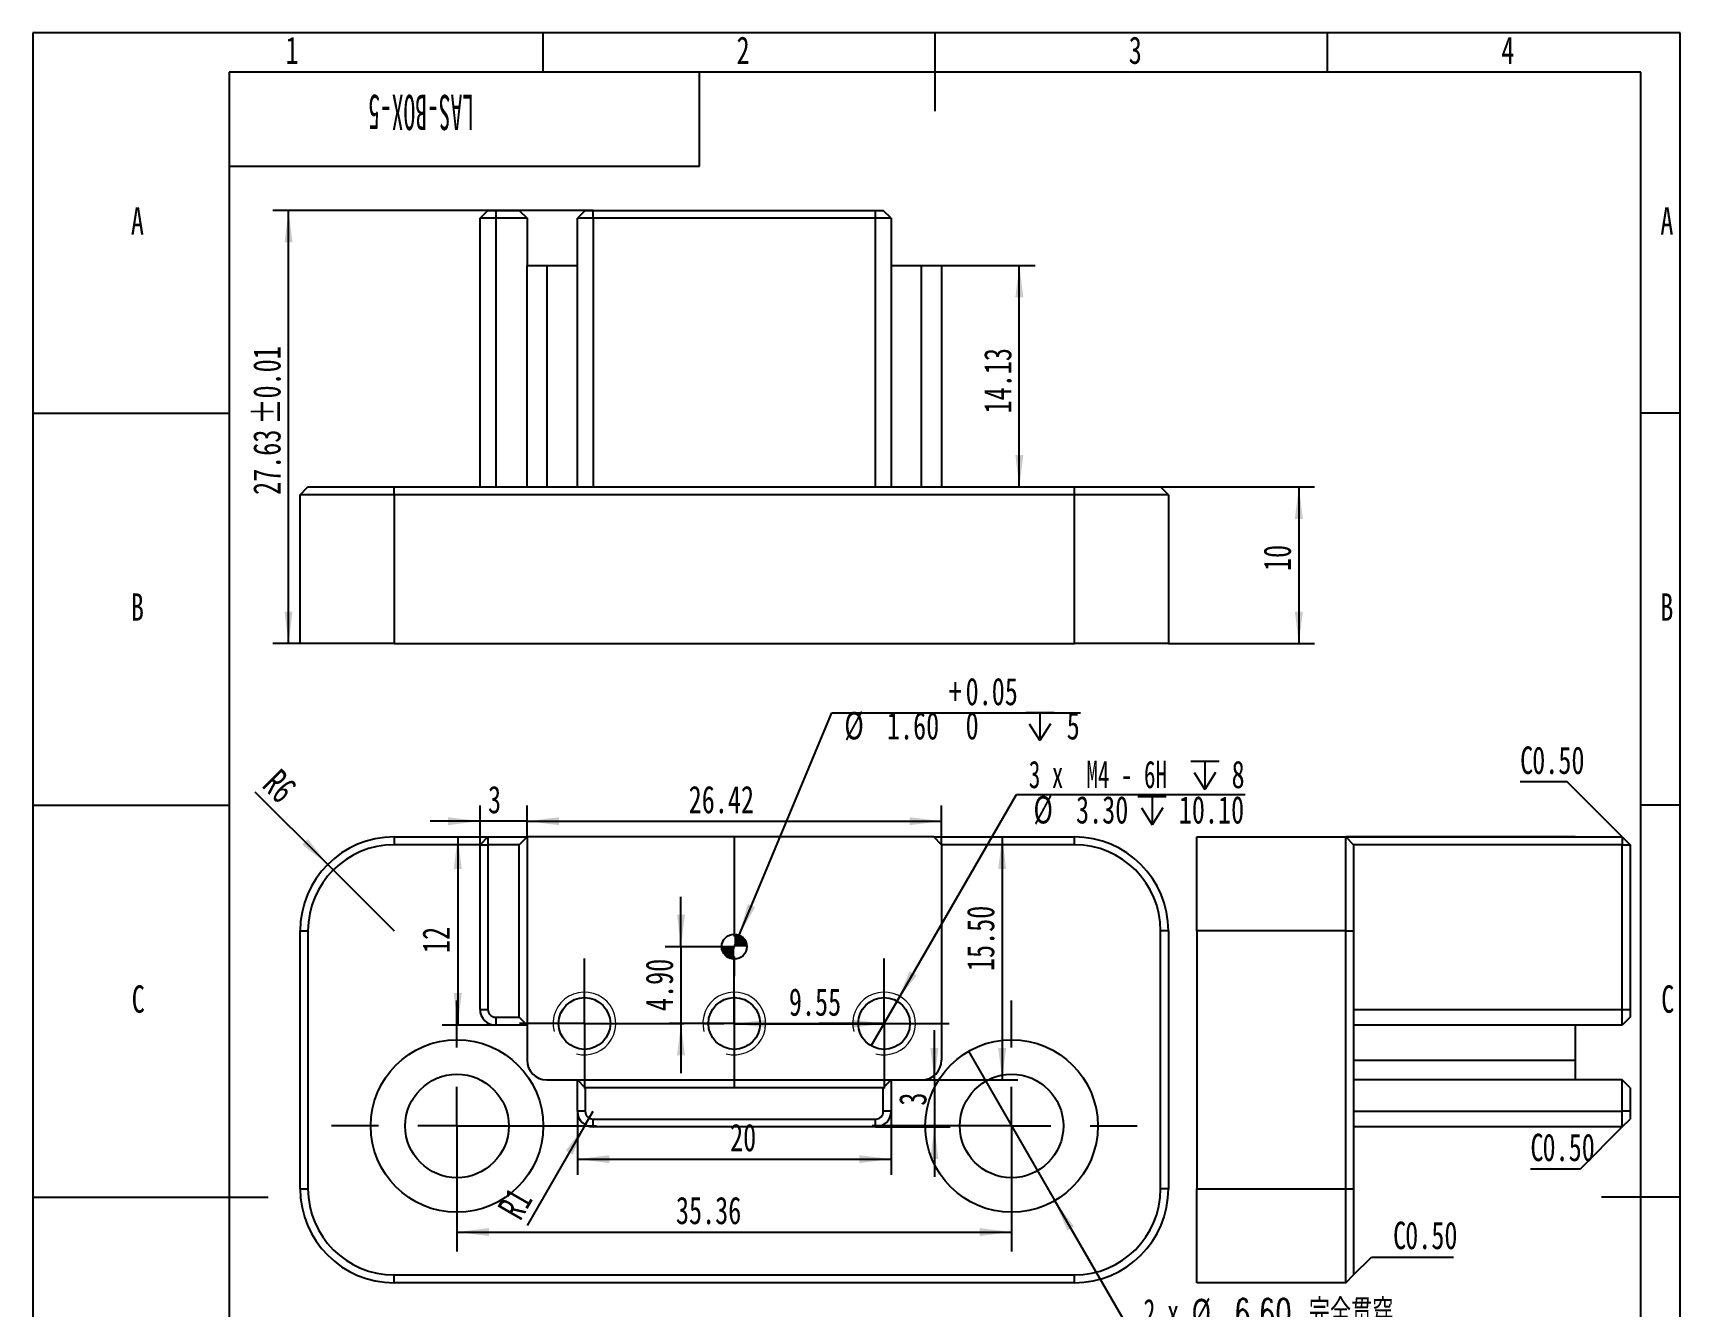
# Model space of a CAD drawing. Header units: millimetres. Extents: x 0 to 210, y 0 to 297.
# Drawn here: x 0 to 210, y 134.6 to 297 of the extents above; entities that cross this region are included whole.
import ezdxf

# ---------------------------------------------------------------- set-up
doc = ezdxf.new("R2010")
doc.units = ezdxf.units.MM
doc.linetypes.add('CENTERX2', pattern=[20.32, 12.7, -2.54, 2.54, -2.54])
doc.layers.add('图框', color=7, linetype='Continuous')
doc.layers.add('图纸格式', color=7, linetype='Continuous')
doc.styles.add('SLDTEXTSTYLE0', font='TXT', dxfattribs={"width": 0.7, "bigfont": 'bigfont'})
doc.styles.add('SLDTEXTSTYLE5', font='TXT', dxfattribs={"width": 0.7})
doc.styles.add('SLDTEXTSTYLE6', font='TXT', dxfattribs={"width": 0.49})
doc.styles.add('SLDTEXTSTYLE7', font='TXT', dxfattribs={"width": 0.616667})
doc.styles.add('SLDTEXTSTYLE8', font='TXT', dxfattribs={"width": 0.633333})
doc.dimstyles.new('SLDDIMSTYLE0', dxfattribs={"dimtxt": 3.5, "dimasz": 4.08, "dimexe": 0, "dimexo": 0.0625, "dimgap": 0.875, "dimtad": 2, "dimlfac": 0.5, "dimrnd": 1e-09, "dimzin": 12, "dimdsep": 46, "dimtxsty": 'SLDTEXTSTYLE5', "dimsah": 1, "dimcen": 0.09, "dimadec": 0, "dimazin": 3, "dimtfac": 1, "dimtofl": 0, "dimtmove": 0, "dimatfit": 3, "dimfxl": 0, "dimfrac": 2, "dimtolj": 1, "dimtzin": 12, "dimarcsym": 0})
doc.dimstyles.new('SLDDIMSTYLE1', dxfattribs={"dimtxt": 3.5, "dimasz": 4.08, "dimexe": 0, "dimexo": 0.0625, "dimgap": 0.875, "dimtad": 2, "dimlfac": 0.5, "dimrnd": 1e-09, "dimzin": 4, "dimdsep": 46, "dimtxsty": 'SLDTEXTSTYLE5', "dimsah": 1, "dimcen": 0.09, "dimadec": 0, "dimazin": 1, "dimtfac": 1, "dimtmove": 0, "dimatfit": 0, "dimfxl": 0, "dimfrac": 2, "dimtolj": 1, "dimtzin": 12, "dimarcsym": 0})
doc.dimstyles.new('SLDDIMSTYLE2', dxfattribs={"dimtxt": 3.5, "dimasz": 4.08, "dimexe": 0, "dimexo": 0.0625, "dimgap": 0.875, "dimtad": 2, "dimlfac": 0.5, "dimrnd": 1e-09, "dimzin": 12, "dimdsep": 46, "dimtxsty": 'SLDTEXTSTYLE5', "dimsah": 1, "dimcen": 0.09, "dimadec": 0, "dimazin": 3, "dimtfac": 1, "dimtmove": 0, "dimatfit": 0, "dimfxl": 0, "dimfrac": 2, "dimtolj": 1, "dimtzin": 12, "dimarcsym": 0})
doc.dimstyles.new('SLDDIMSTYLE3', dxfattribs={"dimtxt": 3.5, "dimasz": 4.08, "dimexe": 0, "dimexo": 0.0625, "dimgap": 0.875, "dimtad": 2, "dimlfac": 0.5, "dimrnd": 1e-09, "dimzin": 4, "dimdsep": 46, "dimtxsty": 'SLDTEXTSTYLE5', "dimsah": 1, "dimcen": 0.09, "dimadec": 0, "dimazin": 1, "dimtfac": 1, "dimtofl": 0, "dimtmove": 0, "dimatfit": 3, "dimfxl": 0, "dimfrac": 2, "dimtolj": 1, "dimtzin": 12, "dimarcsym": 0})
doc.dimstyles.new('SLDDIMSTYLE4', dxfattribs={"dimtxt": 3.5, "dimasz": 4.08, "dimexe": 0, "dimexo": 0.0625, "dimgap": 0.875, "dimtad": 0, "dimtih": 1, "dimtoh": 1, "dimdec": 6, "dimlfac": 0.5, "dimrnd": 1e-09, "dimzin": 12, "dimdsep": 46, "dimtxsty": 'SLDTEXTSTYLE5', "dimblk1": 'NONE', "dimsah": 1, "dimcen": 0, "dimadec": 0, "dimazin": 3, "dimtfac": 1, "dimtmove": 0, "dimatfit": 3, "dimldrblk": 'NONE', "dimfxl": 0, "dimfrac": 2, "dimtolj": 1, "dimtzin": 12, "dimarcsym": 0})
doc.dimstyles.new('SLDDIMSTYLE5', dxfattribs={"dimtxt": 3.5, "dimasz": 4.08, "dimexe": 0, "dimexo": 0.0625, "dimgap": 0.875, "dimtad": 0, "dimtih": 1, "dimtoh": 1, "dimlfac": 0.5, "dimrnd": 1e-09, "dimzin": 4, "dimdsep": 46, "dimtxsty": 'SLDTEXTSTYLE5', "dimblk1": 'NONE', "dimsah": 1, "dimcen": 0, "dimadec": 0, "dimazin": 1, "dimtol": 1, "dimtp": 0.05, "dimtfac": 1, "dimtmove": 0, "dimatfit": 3, "dimldrblk": 'NONE', "dimfxl": 0, "dimfrac": 2, "dimtolj": 1, "dimtzin": 0, "dimarcsym": 0})
doc.dimstyles.new('SLDDIMSTYLE6', dxfattribs={"dimtxt": 3.5, "dimasz": 4.08, "dimexe": 0, "dimexo": 0.0625, "dimgap": 0.875, "dimtad": 2, "dimlfac": 0.5, "dimrnd": 1e-09, "dimzin": 12, "dimdsep": 46, "dimtxsty": 'SLDTEXTSTYLE5', "dimsah": 1, "dimcen": 0, "dimadec": 0, "dimazin": 3, "dimtfac": 1, "dimtofl": 0, "dimtmove": 0, "dimatfit": 3, "dimfxl": 0, "dimfrac": 2, "dimtolj": 1, "dimtzin": 12, "dimarcsym": 0})
doc.dimstyles.new('SLDDIMSTYLE7', dxfattribs={"dimtxt": 3.5, "dimasz": 4.08, "dimexe": 0, "dimexo": 0.0625, "dimgap": 0.875, "dimtad": 0, "dimtih": 1, "dimtoh": 1, "dimlfac": 0.5, "dimrnd": 1e-09, "dimzin": 4, "dimdsep": 46, "dimtxsty": 'SLDTEXTSTYLE5', "dimblk1": 'NONE', "dimsah": 1, "dimcen": 0, "dimadec": 0, "dimazin": 1, "dimtfac": 1, "dimtmove": 0, "dimatfit": 3, "dimldrblk": 'NONE', "dimfxl": 0, "dimfrac": 2, "dimtolj": 1, "dimtzin": 12, "dimarcsym": 0})
doc.dimstyles.new('SLDDIMSTYLE8', dxfattribs={"dimtxt": 3.5, "dimasz": 4.08, "dimexe": 0, "dimexo": 0.0625, "dimgap": 0.875, "dimtad": 2, "dimlfac": 0.5, "dimrnd": 1e-09, "dimzin": 12, "dimdsep": 46, "dimtxsty": 'SLDTEXTSTYLE5', "dimsah": 1, "dimcen": 0.09, "dimadec": 0, "dimazin": 3, "dimtol": 1, "dimtp": 0.01, "dimtm": 0.01, "dimtfac": 1, "dimtofl": 0, "dimtmove": 0, "dimatfit": 3, "dimfxl": 0, "dimfrac": 2, "dimtolj": 1, "dimarcsym": 0})

# ---------------------------------------------------------------- blocks, each defined once
blk = doc.blocks.new('_D')
at = {"layer": '图纸格式'}
for p, q in [((54.06, 157.58), (54.06, 142.05)), ((124.77, 157.58), (124.77, 142.05)), ((54.06, 144.05), (124.77, 144.05))]:
    blk.add_line(p, q, dxfattribs=at)
for points in [[(54.06, 144.05), (58.14, 143.54), (58.14, 144.56)], [(124.77, 144.05), (120.69, 144.56), (120.69, 143.54)]]:
    blk.add_solid(points, dxfattribs=at)
at = {"layer": '图纸格式', "insert": (81.98, 148.56), "char_height": 3.5, "attachment_point": 1, "style": 'SLDTEXTSTYLE5'}
blk.add_mtext('35.36', dxfattribs=at)
blk = doc.blocks.new('_D_1')
at = {"layer": '图纸格式'}
for p, q in [((82.62, 180.45), (82.62, 186.8)), ((89.42, 180.45), (80.62, 180.45)), ((82.62, 180.45), (82.62, 170.65)), ((82.62, 170.65), (82.62, 164.3))]:
    blk.add_line(p, q, dxfattribs=at)
for points in [[(82.62, 180.45), (83.13, 184.53), (82.12, 184.53)], [(82.62, 170.65), (82.12, 166.57), (83.13, 166.57)]]:
    blk.add_solid(points, dxfattribs=at)
at = {"layer": '图纸格式', "insert": (78.11, 172.24), "char_height": 3.5, "attachment_point": 1, "rotation": 90, "style": 'SLDTEXTSTYLE5'}
blk.add_mtext('4.90', dxfattribs=at)
blk = doc.blocks.new('_D_2')
at = {"layer": '图纸格式'}
blk.add_line((89.42, 170.62), (108.52, 170.62), dxfattribs=at)
for points in [[(89.42, 170.62), (93.5, 170.12), (93.5, 171.13)], [(108.52, 170.62), (104.44, 171.13), (104.44, 170.12)]]:
    blk.add_solid(points, dxfattribs=at)
at = {"layer": '图纸格式', "insert": (96.38, 175.14), "char_height": 3.5, "attachment_point": 1, "style": 'SLDTEXTSTYLE5'}
blk.add_mtext('9.55', dxfattribs=at)
blk = doc.blocks.new('_D_3')
at = {"layer": '图纸格式'}
for p, q in [((63, 194.45), (63, 198.46)), ((115.84, 193.45), (115.84, 198.46)), ((63, 196.46), (115.84, 196.46))]:
    blk.add_line(p, q, dxfattribs=at)
for points in [[(63, 196.46), (67.08, 195.95), (67.08, 196.96)], [(115.84, 196.46), (111.76, 196.96), (111.76, 195.95)]]:
    blk.add_solid(points, dxfattribs=at)
at = {"layer": '图纸格式', "insert": (83.6, 200.97), "char_height": 3.5, "attachment_point": 1, "style": 'SLDTEXTSTYLE5'}
blk.add_mtext('26.42', dxfattribs=at)
blk = doc.blocks.new('_D_4')
at = {"layer": '图纸格式'}
for p, q in [((123.58, 194.45), (123.58, 163.45)), ((113.3, 163.45), (125.58, 163.45))]:
    blk.add_line(p, q, dxfattribs=at)
for points in [[(123.58, 194.45), (123.07, 190.37), (124.08, 190.37)], [(123.58, 163.45), (124.08, 167.53), (123.07, 167.53)]]:
    blk.add_solid(points, dxfattribs=at)
at = {"layer": '图纸格式', "insert": (119.07, 177.34), "char_height": 3.5, "attachment_point": 1, "rotation": 90, "style": 'SLDTEXTSTYLE5'}
blk.add_mtext('15.50', dxfattribs=at)
blk = doc.blocks.new('_D_5')
at = {"layer": '图纸格式'}
for p, q in [((54.16, 194.45), (54.16, 170.45)), ((59, 170.45), (52.16, 170.45))]:
    blk.add_line(p, q, dxfattribs=at)
for points in [[(54.16, 194.45), (53.65, 190.37), (54.67, 190.37)], [(54.16, 170.45), (54.67, 174.53), (53.65, 174.53)]]:
    blk.add_solid(points, dxfattribs=at)
at = {"layer": '图纸格式', "insert": (49.65, 179.64), "char_height": 3.5, "attachment_point": 1, "rotation": 90, "style": 'SLDTEXTSTYLE5'}
blk.add_mtext('12', dxfattribs=at)
blk = doc.blocks.new('_D_6')
at = {"layer": '图纸格式'}
for p, q in [((57, 193.45), (57, 198.46)), ((63, 194.45), (63, 198.46)), ((57, 196.46), (50.65, 196.46)), ((63, 196.46), (57, 196.46)), ((63, 196.46), (69.35, 196.46))]:
    blk.add_line(p, q, dxfattribs=at)
for points in [[(57, 196.46), (52.92, 196.96), (52.92, 195.95)], [(63, 196.46), (67.08, 195.95), (67.08, 196.96)]]:
    blk.add_solid(points, dxfattribs=at)
at = {"layer": '图纸格式', "insert": (58.02, 200.97), "char_height": 3.5, "attachment_point": 1, "style": 'SLDTEXTSTYLE5'}
blk.add_mtext('3', dxfattribs=at)
blk = doc.blocks.new('_D_7')
at = {"layer": '图纸格式'}
for p, q in [((114.93, 163.45), (114.93, 169.8)), ((113.3, 163.45), (116.93, 163.45)), ((114.93, 163.45), (114.93, 157.45)), ((107.42, 157.45), (116.93, 157.45)), ((114.93, 157.45), (114.93, 151.1))]:
    blk.add_line(p, q, dxfattribs=at)
for points in [[(114.93, 163.45), (115.44, 167.53), (114.42, 167.53)], [(114.93, 157.45), (114.42, 153.37), (115.44, 153.37)]]:
    blk.add_solid(points, dxfattribs=at)
at = {"layer": '图纸格式', "insert": (110.42, 160.17), "char_height": 3.5, "attachment_point": 1, "rotation": 90, "style": 'SLDTEXTSTYLE5'}
blk.add_mtext('3', dxfattribs=at)
blk = doc.blocks.new('_D_8')
at = {"layer": '图纸格式'}
for p, q in [((69.42, 159.45), (69.42, 151.35)), ((109.42, 159.45), (109.42, 151.35)), ((69.42, 153.35), (109.42, 153.35))]:
    blk.add_line(p, q, dxfattribs=at)
for points in [[(69.42, 153.35), (73.5, 152.84), (73.5, 153.86)], [(109.42, 153.35), (105.34, 153.86), (105.34, 152.84)]]:
    blk.add_solid(points, dxfattribs=at)
at = {"layer": '图纸格式', "insert": (88.88, 157.86), "char_height": 3.5, "attachment_point": 1, "style": 'SLDTEXTSTYLE5'}
blk.add_mtext('20', dxfattribs=at)
blk = doc.blocks.new('SW_SYMBOL_HOLE_DEPTH')
at = {"layer": '图纸格式', "color": 0}
for p, q in [((0, 875), (800, 875)), ((100, 555), (400, 75)), ((400, 875), (400, 75)), ((700, 555), (400, 75))]:
    blk.add_line(p, q, dxfattribs=at)
blk = doc.blocks.new('_D_9')
at = {"layer": '图纸格式'}
for p, q in [((110.17, 173.51), (125.38, 199.84)), ((125.38, 199.84), (154.57, 199.84)), ((106.87, 167.8), (110.17, 173.51))]:
    blk.add_line(p, q, dxfattribs=at)
blk.add_solid([(110.17, 173.51), (112.65, 176.79), (111.77, 177.3)], dxfattribs=at)
at = {"layer": '图纸格式', "xscale": 0.004511737089201878, "yscale": 0.004511737089201878, "zscale": 0.004511737089201878}
for p in [(147.61, 200.18), (140.88, 195.66)]:
    blk.add_blockref('SW_SYMBOL_HOLE_DEPTH', p, dxfattribs=at)
at = {"layer": '图纸格式', "char_height": 3.5, "attachment_point": 1}
for s, insert, style in [('3 x  M4 - 6H', (126.97, 204.17), 'SLDTEXTSTYLE7'), ('8', (152.82, 204.17), 'SLDTEXTSTYLE5'), ('%%c', (127.56, 199.67), 'SLDTEXTSTYLE5'), ('3.30', (132.99, 199.66), 'SLDTEXTSTYLE5'), ('10.10', (146.09, 199.66), 'SLDTEXTSTYLE5')]:
    blk.add_mtext(s, dxfattribs=dict(at, insert=insert, style=style))
blk = doc.blocks.new('_None')
blk = doc.blocks.new('_D_10')
at = {"layer": '图纸格式'}
for p, q in [((90.04, 181.93), (101.86, 210.26)), ((101.86, 210.26), (133.55, 210.26)), ((88.8, 178.98), (90.04, 181.93))]:
    blk.add_line(p, q, dxfattribs=at)
blk.add_solid([(90.04, 181.93), (92.08, 185.5), (91.14, 185.89)], dxfattribs=at)
at = {"layer": '图纸格式', "xscale": 0.004511737089201878, "yscale": 0.004511737089201878, "zscale": 0.004511737089201878}
blk.add_blockref('SW_SYMBOL_HOLE_DEPTH', (126.58, 206.39), dxfattribs=at)
at = {"layer": '图纸格式', "char_height": 3.5, "attachment_point": 1, "style": 'SLDTEXTSTYLE5'}
for s, insert in [('+', (116.76, 214.75)), ('0.05', (118.91, 214.75)), ('%%c', (103.45, 210.39)), ('1.60', (108.88, 210.38)), ('0', (118.91, 210.39)), ('5', (131.8, 210.38))]:
    blk.add_mtext(s, dxfattribs=dict(at, insert=insert))
blk = doc.blocks.new('_D_11')
at = {"layer": '图纸格式'}
for q in [(63, 144.87), (71.42, 159.45)]:
    blk.add_line((70.42, 157.72), q, dxfattribs=at)
blk.add_solid([(70.42, 157.72), (67.94, 154.44), (68.82, 153.93)], dxfattribs=at)
at = {"layer": '图纸格式', "insert": (59.11, 147.11), "char_height": 3.5, "attachment_point": 1, "rotation": 60, "style": 'SLDTEXTSTYLE5'}
blk.add_mtext('R1', dxfattribs=at)
blk = doc.blocks.new('_D_12')
at = {"layer": '图纸格式'}
for q in [(28.34, 200.17), (46.06, 182.45)]:
    blk.add_line((37.58, 190.94), q, dxfattribs=at)
blk.add_solid([(37.58, 190.94), (35.05, 194.18), (34.33, 193.46)], dxfattribs=at)
at = {"layer": '图纸格式', "insert": (31.53, 203.36), "char_height": 3.5, "attachment_point": 1, "rotation": 315, "style": 'SLDTEXTSTYLE5'}
blk.add_mtext('R6', dxfattribs=at)
blk = doc.blocks.new('SW_SYMBOL_HOLE_SPOT')
at = {"layer": '图纸格式', "color": 0}
for p, q in [((0, 875), (0, 75)), ((1600, 75), (1600, 875)), ((0, 75), (1600, 75))]:
    blk.add_line(p, q, dxfattribs=at)
blk = doc.blocks.new('_D_13')
at = {"layer": '图纸格式'}
for p, q in [((119.28, 167.11), (130.27, 148.05)), ((130.27, 148.05), (140, 131.19)), ((140, 131.19), (173.27, 131.19))]:
    blk.add_line(p, q, dxfattribs=at)
blk.add_solid([(130.27, 148.05), (131.87, 144.26), (132.75, 144.77)], dxfattribs=at)
at = {"layer": '图纸格式', "xscale": 0.004511737089201878, "yscale": 0.004511737089201878, "zscale": 0.004511737089201878}
for name, p in [('SW_SYMBOL_HOLE_SPOT', (142.84, 127.01)), ('SW_SYMBOL_HOLE_DEPTH', (160.45, 127.01))]:
    blk.add_blockref(name, p, dxfattribs=at)
at = {"layer": '图纸格式', "char_height": 3.5, "attachment_point": 1}
for s, insert, style in [('2 x', (141.59, 135.52), 'SLDTEXTSTYLE8'), ('%%c', (147.72, 135.53), 'SLDTEXTSTYLE5'), ('6.60 完全贯穿', (153.14, 135.52), 'SLDTEXTSTYLE0'), ('%%c', (150.21, 131.02), 'SLDTEXTSTYLE5'), ('11', (155.63, 131.01), 'SLDTEXTSTYLE5'), ('6.80', (165.67, 131.01), 'SLDTEXTSTYLE5')]:
    blk.add_mtext(s, dxfattribs=dict(at, insert=insert, style=style))
blk = doc.blocks.new('SW_CENTERMARKSYMBOL_0')
at = {"layer": '图纸格式', "color": 0}
for p, q in [((0, 10), (0, 16)), ((0, 0), (0, 5)), ((-10, 0), (-16, 0)), ((0, 0), (-5, 0)), ((0, 0), (0, -5)), ((0, 0), (5, 0)), ((10, 0), (16, 0)), ((0, -10), (0, -16))]:
    blk.add_line(p, q, dxfattribs=at)
blk = doc.blocks.new('SW_CENTERMARKSYMBOL_1')
at = {"layer": '图纸格式', "color": 0}
for p, q in [((0, 5), (0, 8.3)), ((0, 0), (0, 5)), ((-5, 0), (-8.3, 0)), ((0, 0), (-5, 0)), ((0, 0), (0, -5)), ((0, 0), (5, 0)), ((5, 0), (8.3, 0)), ((0, -5), (0, -8.3))]:
    blk.add_line(p, q, dxfattribs=at)
blk = doc.blocks.new('SW_CENTERMARKSYMBOL_2')
at = {"layer": '图纸格式', "color": 0}
for p, q in [((0, 5), (0, 8.3)), ((0, 0), (0, 5)), ((-5, 0), (-8.3, 0)), ((0, 0), (-5, 0)), ((0, 0), (0, -5)), ((0, 0), (5, 0)), ((5, 0), (8.3, 0)), ((0, -5), (0, -8.3))]:
    blk.add_line(p, q, dxfattribs=at)
blk = doc.blocks.new('SW_CENTERMARKSYMBOL_3')
at = {"layer": '图纸格式', "color": 0}
for p, q in [((0, 5), (0, 8.3)), ((0, 0), (0, 5)), ((-5, 0), (-8.3, 0)), ((0, 0), (-5, 0)), ((0, 0), (0, -5)), ((0, 0), (5, 0)), ((5, 0), (8.3, 0)), ((0, -5), (0, -8.3))]:
    blk.add_line(p, q, dxfattribs=at)
blk = doc.blocks.new('SW_CENTERMARKSYMBOL_4')
at = {"layer": '图纸格式', "color": 0}
for p, q in [((0, 10), (0, 16)), ((0, 0), (0, 5)), ((-10, 0), (-16, 0)), ((0, 0), (-5, 0)), ((0, 0), (0, -5)), ((0, 0), (5, 0)), ((10, 0), (16, 0)), ((0, -10), (0, -16))]:
    blk.add_line(p, q, dxfattribs=at)
blk = doc.blocks.new('SW_DOWELSYMBOL_0')
at = {"linetype": 'Continuous', "lineweight": 18}
h = blk.add_hatch(color=0, dxfattribs=at)
edge = h.paths.add_edge_path(flags=0)
edge.add_arc((0, 0), 1.6, 180, 270)
edge.add_line((0, -1.6), (0, 0))
edge.add_line((0, 0), (-1.6, 0))
h = blk.add_hatch(color=0, dxfattribs=at)
edge = h.paths.add_edge_path(flags=0)
edge.add_arc((0, 0), 1.6, 0, 90)
edge.add_line((0, 1.6), (0, 0))
edge.add_line((0, 0), (1.6, 0))
at = {"layer": '图纸格式', "color": 0}
blk.add_circle((0, 0), 1.6, dxfattribs=at)
blk = doc.blocks.new('_D_14')
at = {"layer": '图纸格式'}
for p, q in [((143.77, 239.1), (163.4, 239.1)), ((161.4, 239.1), (161.4, 219.1)), ((144.77, 219.1), (163.4, 219.1))]:
    blk.add_line(p, q, dxfattribs=at)
for points in [[(161.4, 239.1), (160.89, 235.02), (161.91, 235.02)], [(161.4, 219.1), (161.91, 223.18), (160.89, 223.18)]]:
    blk.add_solid(points, dxfattribs=at)
at = {"layer": '图纸格式', "insert": (156.89, 228.37), "char_height": 3.5, "attachment_point": 1, "rotation": 90, "style": 'SLDTEXTSTYLE5'}
blk.add_mtext('10', dxfattribs=at)
blk = doc.blocks.new('_D_15')
at = {"layer": '图纸格式'}
for p, q in [((71.42, 274.35), (30.59, 274.35)), ((32.59, 219.1), (32.59, 274.35)), ((34.06, 219.1), (30.59, 219.1))]:
    blk.add_line(p, q, dxfattribs=at)
for points in [[(32.59, 274.35), (32.08, 270.27), (33.09, 270.27)], [(32.59, 219.1), (33.09, 223.18), (32.08, 223.18)]]:
    blk.add_solid(points, dxfattribs=at)
at = {"layer": '图纸格式', "char_height": 3.5, "attachment_point": 1, "rotation": 90, "style": 'SLDTEXTSTYLE5'}
for s, insert in [('±0.01', (28.07, 247.04)), ('27.63', (28.07, 238.07))]:
    blk.add_mtext(s, dxfattribs=dict(at, insert=insert))
blk = doc.blocks.new('_D_16')
at = {"layer": '图纸格式'}
for p, q in [((115.84, 267.35), (127.76, 267.35)), ((125.76, 239.1), (125.76, 267.35))]:
    blk.add_line(p, q, dxfattribs=at)
for points in [[(125.76, 267.35), (125.25, 263.27), (126.27, 263.27)], [(125.76, 239.1), (126.27, 243.18), (125.25, 243.18)]]:
    blk.add_solid(points, dxfattribs=at)
at = {"layer": '图纸格式', "insert": (121.25, 248.47), "char_height": 3.5, "attachment_point": 1, "rotation": 90, "style": 'SLDTEXTSTYLE5'}
blk.add_mtext('14.13', dxfattribs=at)
blk = doc.blocks.new('SW_CHAMFER_DIMENSION_0')
at = {"layer": '图纸格式', "color": 0}
for p, q in [((-5.03, -2.28), (-2.75, 0)), ((-2.75, 0), (7.68, 0))]:
    blk.add_line(p, q, dxfattribs=at)
at = {"layer": '图纸格式', "color": 0, "char_height": 3.5, "attachment_point": 1, "style": 'SLDTEXTSTYLE5'}
for s, insert in [('C', (0, 4.51)), ('0.50', (1.54, 4.51))]:
    blk.add_mtext(s, dxfattribs=dict(at, insert=insert))
blk = doc.blocks.new('SW_CHAMFER_DIMENSION_1')
at = {"layer": '图纸格式', "color": 0}
for p, q in [((6, 0), (0, 0)), ((13.02, -7.02), (6, 0))]:
    blk.add_line(p, q, dxfattribs=at)
at = {"layer": '图纸格式', "color": 0, "char_height": 3.5, "attachment_point": 1, "style": 'SLDTEXTSTYLE5'}
for s, insert in [('C', (0, 4.51)), ('0.50', (1.54, 4.51))]:
    blk.add_mtext(s, dxfattribs=dict(at, insert=insert))
blk = doc.blocks.new('SW_CHAMFER_DIMENSION_2')
at = {"layer": '图纸格式', "color": 0}
for p, q in [((11.71, 5.36), (6.35, 0)), ((6.35, 0), (0, 0))]:
    blk.add_line(p, q, dxfattribs=at)
at = {"layer": '图纸格式', "color": 0, "char_height": 3.5, "attachment_point": 1, "style": 'SLDTEXTSTYLE5'}
for s, insert in [('C', (0, 4.51)), ('0.50', (1.54, 4.51))]:
    blk.add_mtext(s, dxfattribs=dict(at, insert=insert))

msp = doc.modelspace()

# ---------------------------------------------------------------- linework, layer by layer
at = {"color": 7, "linetype": 'Continuous', "lineweight": 25}
for p, q in [((56.9991377, 273.3516554), (57.9991377, 274.3516554)), ((56.9991377, 239.1016554), (56.9991377, 273.3516554)), ((58.9991377, 273.3516554), (56.9991377, 273.3516554)), ((57.9991377, 274.3516554), (58.9991377, 274.3516554)), ((58.9991377, 274.3516554), (61.9991377, 274.3516554)), ((58.9991377, 274.3516554), (58.9991377, 273.3516554)), ((58.9991377, 273.3516554), (58.9991377, 239.1016554)), ((62.9991377, 273.3516554), (58.9991377, 273.3516554)), ((61.9991377, 274.3516554), (62.9991377, 273.3516554)), ((62.9991377, 273.3516554), (62.9991377, 267.3516554)), ((70.4191377, 274.3516554), (69.4191377, 273.3516554)), ((69.4191377, 239.1016554), (69.4191377, 273.3516554)), ((71.4191377, 273.3516554), (69.4191377, 273.3516554)), ((70.4191377, 274.3516554), (71.4191377, 274.3516554)), ((71.4191377, 273.3516554), (71.4191377, 274.3516554)), ((71.4191377, 274.3516554), (107.4191377, 274.3516554)), ((107.4191377, 273.3516554), (71.4191377, 273.3516554)), ((71.4191377, 273.3516554), (71.4191377, 239.1016554)), ((107.4191377, 273.3516554), (107.4191377, 274.3516554)), ((107.4191377, 274.3516554), (108.4191377, 274.3516554)), ((109.4191377, 273.3516554), (107.4191377, 273.3516554)), ((107.4191377, 239.1016554), (107.4191377, 273.3516554)), ((109.4191377, 273.3516554), (108.4191377, 274.3516554)), ((109.4191377, 273.3516554), (109.4191377, 239.1016554)), ((62.9991377, 239.1016554), (62.9991377, 267.3516554)), ((62.9991377, 267.3516554), (65.5391377, 267.3516554)), ((65.5391377, 267.3516554), (65.5391377, 239.1016554)), ((65.5391377, 267.3516554), (69.4191377, 267.3516554)), ((109.4191377, 267.3516554), (113.2991377, 267.3516554)), ((113.2991377, 239.1016554), (113.2991377, 267.3516554)), ((113.2991377, 267.3516554), (115.8391377, 267.3516554)), ((115.8391377, 267.3516554), (115.8391377, 239.1016554)), ((34.0637987, 238.1016554), (35.0637987, 239.1016554)), ((34.0637987, 219.1016554), (34.0637987, 238.1016554)), ((46.0637987, 238.1016554), (34.0637987, 238.1016554)), ((35.0637987, 239.1016554), (46.0637987, 239.1016554)), ((46.0637987, 238.1016554), (46.0637987, 239.1016554)), ((46.0637987, 239.1016554), (132.7744768, 239.1016554)), ((46.0637987, 238.1016554), (46.0637987, 219.1016554)), ((132.7744768, 238.1016554), (46.0637987, 238.1016554)), ((132.7744768, 238.1016554), (132.7744768, 239.1016554)), ((132.7744768, 239.1016554), (143.7744768, 239.1016554)), ((132.7744768, 219.1016554), (132.7744768, 238.1016554)), ((144.7744768, 238.1016554), (132.7744768, 238.1016554)), ((144.7744768, 238.1016554), (143.7744768, 239.1016554)), ((144.7744768, 238.1016554), (144.7744768, 219.1016554)), ((46.0637987, 219.1016554), (34.0637987, 219.1016554)), ((46.0637987, 219.1016554), (132.7744768, 219.1016554)), ((144.7744768, 219.1016554), (132.7744768, 219.1016554)), ((46.0637987, 194.4538819), (46.0637987, 193.4538819)), ((46.0637987, 194.4538819), (62.9991377, 194.4538819)), ((57.0020558, 193.4538819), (46.0637987, 193.4538819)), ((57.9991377, 194.4509638), (56.9991377, 193.4509638)), ((56.9991377, 193.4509638), (57.9991377, 193.4509638)), ((56.9991377, 172.4509638), (56.9991377, 193.4509638)), ((57.9991377, 194.4509638), (57.9991377, 193.4509638)), ((57.9991377, 194.4509638), (62.9991377, 194.4509638)), ((61.9991377, 193.4509638), (57.9991377, 193.4509638)), ((57.9991377, 193.4509638), (57.9991377, 172.4509638)), ((61.9991377, 193.4509638), (62.9991377, 194.4509638)), ((61.9991377, 171.4509638), (61.9991377, 193.4509638)), ((62.9991377, 194.4538819), (62.9991377, 194.4509638)), ((114.8391377, 194.4538819), (62.9991377, 194.4538819)), ((62.9991377, 194.4509638), (62.9991377, 170.4509638)), ((115.8391377, 193.4538819), (114.8391377, 194.4538819)), ((114.8391377, 194.4538819), (132.7744768, 194.4538819)), ((115.8391377, 193.4538819), (115.8391377, 165.9938819)), ((132.7744768, 193.4538819), (115.8391377, 193.4538819)), ((132.7744768, 193.4538819), (132.7744768, 194.4538819)), ((148.3823561, 194.4538819), (167.3823561, 194.4538819)), ((148.3823561, 182.4538819), (148.3823561, 194.4538819)), ((167.3823561, 182.4538819), (167.3823561, 194.4538819)), ((167.3823561, 194.4538819), (168.3823561, 193.4538819)), ((196.6323561, 194.4538819), (167.3823561, 194.4538819)), ((167.3852742, 194.4509638), (202.6323561, 194.4509638)), ((168.3823561, 193.4538819), (168.3823561, 182.4538819)), ((202.6323561, 193.4509638), (168.3823561, 193.4509638)), ((196.6323561, 194.4538819), (196.6323561, 194.4509638)), ((202.6323561, 194.4509638), (202.6323561, 193.4509638)), ((202.6323561, 194.4509638), (203.6323561, 193.4509638)), ((202.6323561, 172.4509638), (202.6323561, 193.4509638)), ((202.6323561, 193.4509638), (203.6323561, 193.4509638)), ((203.6323561, 193.4509638), (203.6323561, 172.4509638)), ((34.0637987, 182.4538819), (35.0637987, 182.4538819)), ((34.0637987, 149.5785428), (34.0637987, 182.4538819)), ((35.0637987, 182.4538819), (35.0637987, 149.5785428)), ((143.7744768, 149.5785428), (143.7744768, 182.4538819)), ((144.7744768, 182.4538819), (143.7744768, 182.4538819)), ((144.7744768, 182.4538819), (144.7744768, 149.5785428)), ((167.3823561, 182.4538819), (148.3823561, 182.4538819)), ((148.3823561, 182.4538819), (148.3823561, 149.5785428)), ((167.3823561, 149.5785428), (167.3823561, 182.4538819)), ((167.3823561, 182.4538819), (168.3823561, 182.4538819)), ((168.3823561, 182.4538819), (168.3823561, 149.5785428)), ((56.9991377, 172.4509638), (57.9991377, 172.4509638)), ((168.3823561, 172.4509638), (202.6323561, 172.4509638)), ((202.6323561, 170.4509638), (202.6323561, 172.4509638)), ((202.6323561, 172.4509638), (203.6323561, 172.4509638)), ((203.6323561, 172.4509638), (203.6323561, 171.4509638)), ((58.9991377, 171.4509638), (61.9991377, 171.4509638)), ((58.9991377, 171.4509638), (58.9991377, 170.4509638)), ((62.9991377, 170.4509638), (58.9991377, 170.4509638)), ((61.9991377, 171.4509638), (62.9991377, 170.4509638)), ((62.9991377, 170.4509638), (62.9991377, 165.9938819)), ((202.6323561, 170.4509638), (168.3823561, 170.4509638)), ((196.6323561, 170.4509638), (196.6323561, 165.9938819)), ((203.6323561, 171.4509638), (202.6323561, 170.4509638)), ((168.3823561, 165.9938819), (196.6323561, 165.9938819)), ((196.6323561, 165.9938819), (196.6323561, 163.4538819)), ((65.5391377, 163.4538819), (69.4191377, 163.4538819)), ((70.4191377, 162.4538819), (69.4191377, 163.4538819)), ((69.4191377, 163.4538819), (109.4191377, 163.4538819)), ((69.4191377, 159.4538819), (69.4191377, 163.4538819)), ((108.4191377, 162.4538819), (70.4191377, 162.4538819)), ((70.4191377, 162.4538819), (70.4191377, 159.4538819)), ((108.4191377, 162.4538819), (109.4191377, 163.4538819)), ((108.4191377, 159.4538819), (108.4191377, 162.4538819)), ((109.4191377, 163.4538819), (109.4191377, 159.4538819)), ((109.4191377, 163.4538819), (113.2991377, 163.4538819)), ((196.6323561, 163.4538819), (168.3823561, 163.4538819)), ((202.6323561, 163.4538819), (196.6323561, 163.4538819)), ((202.6323561, 159.4538819), (202.6323561, 163.4538819)), ((203.6323561, 162.4538819), (202.6323561, 163.4538819)), ((203.6323561, 162.4538819), (203.6323561, 159.4538819)), ((70.4191377, 159.4538819), (69.4191377, 159.4538819)), ((71.4191377, 157.4538819), (71.4191377, 158.4538819)), ((71.4191377, 158.4538819), (107.4191377, 158.4538819)), ((107.4191377, 157.4538819), (107.4191377, 158.4538819)), ((109.4191377, 159.4538819), (108.4191377, 159.4538819)), ((168.3823561, 159.4538819), (202.6323561, 159.4538819)), ((202.6323561, 157.4538819), (202.6323561, 159.4538819)), ((203.6323561, 159.4538819), (202.6323561, 159.4538819)), ((202.6323561, 157.4538819), (203.6323561, 158.4538819)), ((203.6323561, 159.4538819), (203.6323561, 158.4538819)), ((107.4191377, 157.4538819), (71.4191377, 157.4538819)), ((202.6323561, 157.4538819), (168.3823561, 157.4538819)), ((34.0637987, 149.5785428), (35.0637987, 149.5785428)), ((144.7744768, 149.5785428), (143.7744768, 149.5785428)), ((148.3823561, 149.5785428), (167.3823561, 149.5785428)), ((148.3823561, 137.5785428), (148.3823561, 149.5785428)), ((167.3823561, 137.5785428), (167.3823561, 149.5785428)), ((167.3823561, 149.5785428), (168.3823561, 149.5785428)), ((168.3823561, 149.5785428), (168.3823561, 138.5785428)), ((46.0637987, 137.5785428), (46.0637987, 138.5785428)), ((46.0637987, 138.5785428), (132.7744768, 138.5785428)), ((132.7744768, 137.5785428), (46.0637987, 137.5785428)), ((132.7744768, 137.5785428), (132.7744768, 138.5785428)), ((167.3823561, 137.5785428), (148.3823561, 137.5785428)), ((167.3823561, 137.5785428), (168.3823561, 138.5785428))]:
    msp.add_line(p, q, dxfattribs=at)
at = {"color": 7, "linetype": 'CENTERX2'}
for p, q in [((89.4191377, 194.4538819), (89.4191377, 170.6538819)), ((89.4191377, 194.4538819), (89.4191377, 180.4538819)), ((70.3191377, 170.6538819), (108.5191377, 170.6538819)), ((54.0637987, 157.5785428), (74.0637987, 157.5785428)), ((124.7744768, 157.5785428), (104.7744768, 157.5785428))]:
    msp.add_line(p, q, dxfattribs=at)
at = {"color": 7, "linetype": 'Continuous', "lineweight": 25}
for centre, radius in [((89.4191377, 180.4538819), 1.6), ((70.3191377, 170.6538819), 3.3), ((89.4191377, 170.6538819), 3.3), ((108.5191377, 170.6538819), 3.3), ((54.0637987, 157.5785428), 11), ((124.7744768, 157.5785428), 11), ((54.0637987, 157.5785428), 6.6), ((124.7744768, 157.5785428), 6.6)]:
    msp.add_circle(centre, radius, dxfattribs=at)
for centre, radius, start, end in [((46.0637987, 182.4538819), 12, 90, 180), ((46.0637987, 182.4538819), 11, 90, 180), ((132.7744768, 182.4538819), 12, 0, 90), ((132.7744768, 182.4538819), 11, 0, 90), ((58.9991377, 172.4509638), 2, 180, 270), ((58.9991377, 172.4509638), 1, 180, 270), ((65.5391377, 165.9938819), 2.54, 180, 270), ((113.2991377, 165.9938819), 2.54, 270, 0), ((71.4191377, 159.4538819), 2, 180, 270), ((71.4191377, 159.4538819), 1, 180, 270), ((107.4191377, 159.4538819), 2, 270, 0), ((107.4191377, 159.4538819), 1, 270, 0), ((46.0637987, 149.5785428), 12, 180, 270), ((46.0637987, 149.5785428), 11, 180, 270), ((132.7744768, 149.5785428), 11, 270, 0), ((132.7744768, 149.5785428), 12, 270, 0)]:
    msp.add_arc(centre, radius, start, end, dxfattribs=at)
at = {"color": 7, "linetype": 'Continuous', "lineweight": 18}
for centre in [(70.3191377, 170.6538819), (89.4191377, 170.6538819), (108.5191377, 170.6538819)]:
    msp.add_arc(centre, 4, 255, 195, dxfattribs=at)
at = {"layer": '图框'}
for p, q in [((210, 297), (0, 297)), ((0, 297), (0, 0)), ((65, 297), (65, 292)), ((165, 297), (165, 292)), ((210, 0), (210, 297)), ((0, 248.5), (25, 248.5)), ((210, 248.5), (205, 248.5)), ((0, 198.5), (25, 198.5)), ((210, 198.5), (205, 198.5))]:
    msp.add_line(p, q, dxfattribs=at)
at = {"layer": '图框', "lineweight": 25}
for p, q in [((115, 297), (115, 287)), ((205, 292), (25, 292)), ((25, 292), (25, 5)), ((85, 280), (85, 292)), ((205, 4.9729393), (205, 292)), ((25, 280), (85, 280)), ((0, 148.5), (30, 148.5)), ((210, 148.5), (200, 148.5))]:
    msp.add_line(p, q, dxfattribs=at)

# ---------------------------------------------------------------- block references
at = {"layer": '图纸格式'}
for name, p in [('SW_CHAMFER_DIMENSION_1', (189.6087059, 201.471142)), ('SW_DOWELSYMBOL_0', (89.4191377, 180.4538819)), ('SW_CENTERMARKSYMBOL_1', (70.3191377, 170.6538819)), ('SW_CENTERMARKSYMBOL_3', (89.4191377, 170.6538819)), ('SW_CENTERMARKSYMBOL_2', (108.5191377, 170.6538819)), ('SW_CENTERMARKSYMBOL_4', (54.0637987, 157.5785428)), ('SW_CENTERMARKSYMBOL_0', (124.7744768, 157.5785428)), ('SW_CHAMFER_DIMENSION_2', (190.9239179, 152.0911689)), ('SW_CHAMFER_DIMENSION_0', (173.4142996, 140.8630547))]:
    msp.add_blockref(name, p, dxfattribs=at)

# ---------------------------------------------------------------- texts
at = {"color": 7, "linetype": 'Continuous', "lineweight": 0, "char_height": 3.5, "attachment_point": 2, "style": 'SLDTEXTSTYLE5'}
for s, insert in [('1', (33.0444444, 296.5477585)), ('2', (90.5444444, 296.5477585)), ('3', (140.5444444, 296.5477585)), ('4', (188.0444444, 296.5477585))]:
    msp.add_mtext(s, dxfattribs=dict(at, insert=insert))
at = {"layer": '图框', "insert": (49.4948076, 284.6081562), "char_height": 4.5, "attachment_point": 2, "rotation": 180, "style": 'SLDTEXTSTYLE6'}
msp.add_mtext('LAS-BOX-5', dxfattribs=at)
at = {"layer": '图框', "char_height": 3.5, "attachment_point": 2, "style": 'SLDTEXTSTYLE5'}
for s, insert in [('A', (13.3203125, 274.7706978)), ('A', (208.3203125, 274.7706978)), ('B', (13.3203125, 225.5206978)), ('B', (208.3203125, 225.5206978)), ('C', (13.4272569, 175.5206978)), ('C', (208.4272569, 175.5206978))]:
    msp.add_mtext(s, dxfattribs=dict(at, insert=insert))

# ---------------------------------------------------------------- dimensions: what is measured, and where the dimension line sits
at = {"layer": '图纸格式'}
for base, p1, p2, dimstyle, picture, middle in [((32.5850024334, 274.3516554382), (34.0637986666, 219.1016554382), (71.4191377259, 274.3516554382), 'SLDDIMSTYLE8', '_D_15', (32.5850024334, 247.265124488)), ((125.7583326408, 267.3516554382), (132.7744767852, 239.1016554382), (115.8391377259, 267.3516554382), 'SLDDIMSTYLE0', '_D_16', (125.7583326408, 252.3101333448)), ((161.3976963, 219.1016554), (143.7744768, 239.1016554), (144.7744768, 219.1016554), 'SLDDIMSTYLE0', '_D_14', (161.3976963, 229.9099807)), ((54.1591552, 170.4509638), (34.0637987, 194.4538819), (58.9991377, 170.4509638), 'SLDDIMSTYLE0', '_D_5', (54.1591552, 181.1808792)), ((123.5768777, 163.4538819), (144.7744768, 194.4538819), (113.2991377, 163.4538819), 'SLDDIMSTYLE3', '_D_4', (123.5768777, 181.1808792)), ((82.6238318, 170.6538819), (89.4191377, 180.4538819), (81.1191377, 170.6538819), 'SLDDIMSTYLE1', '_D_1', (82.6238318, 175.3053798)), ((114.9295596, 157.4538819), (113.2991377, 163.4538819), (107.4191377, 157.4538819), 'SLDDIMSTYLE2', '_D_7', (114.9295596, 160.9360139))]:
    dim = msp.add_linear_dim(base=base, p1=p1, p2=p2, angle=90, dimstyle=dimstyle, dxfattribs=at)
    dim.commit()
    dim.dimension.update_dxf_attribs({"geometry": picture, "text_midpoint": middle, "dimtype": 160})
for p1, p2, text, dimstyle, picture, middle in [((88.8028402, 178.9773395), (90.0354353, 181.9304242), '<> {\\fGDT;x} 5\\P', 'SLDDIMSTYLE5', '_D_10', (118.4993005, 210.22821)), ((119.276721, 167.1061176), (130.2722326, 148.050968), '2 x <> 完全贯穿\\P{\\fGDT;v}%%c 11 {\\fGDT;x} 6.80\\P', 'SLDDIMSTYLE7', '_D_13', (157.4277778, 131.0082689))]:
    dim = msp.add_diameter_dim_2p(p1=p1, p2=p2, text=text, dimstyle=dimstyle, dxfattribs=at)
    dim.commit()
    dim.dimension.update_dxf_attribs({"geometry": picture, "text_midpoint": middle, "dimtype": 163})
dim = msp.add_diameter_dim_2p(p1=(106.8685294, 167.7963493), p2=(110.169746, 173.5114144), text='3 x  M4 - 6H {\\fGDT;x} 8\\P%%c 3.30 {\\fGDT;x} 10.10\\P', dimstyle='SLDDIMSTYLE4', override={"dimpost": '<>'}, dxfattribs=at)
dim.commit()
dim.dimension.update_dxf_attribs({"geometry": '_D_9', "text_midpoint": (140.7706721, 199.6580642), "dimtype": 163})
for center, mpoint, picture, middle in [((46.0637987, 182.4538819), (37.5785173, 190.9391632), '_D_12', (29.3567976, 199.160903)), ((71.4191377, 159.4538819), (70.4191377, 157.7218311), '_D_11', (63.6904992, 146.06748))]:
    dim = msp.add_radius_dim(center=center, mpoint=mpoint, dimstyle='SLDDIMSTYLE6', dxfattribs=at)
    dim.commit()
    dim.dimension.update_dxf_attribs({"geometry": picture, "text_midpoint": middle, "dimtype": 164})
for base, p1, p2, dimstyle, picture, middle in [((56.9991377, 196.4565948), (62.9991377, 194.4509638), (56.9991377, 193.4509638), 'SLDDIMSTYLE2', '_D_6', (58.7864408, 196.4565948)), ((115.8391377, 196.4565948), (62.9991377, 194.4509638), (115.8391377, 193.4538819), 'SLDDIMSTYLE0', '_D_3', (87.438617, 196.4565948)), ((108.5191377, 170.6244697), (89.4191377, 162.3538819), (108.5191377, 162.3538819), 'SLDDIMSTYLE2', '_D_2', (99.4501798, 170.6244697)), ((124.7744768, 144.0493893), (54.0637987, 157.5785428), (124.7744768, 157.5785428), 'SLDDIMSTYLE0', '_D', (85.8109512, 144.0493893)), ((109.4191377, 153.3528122), (69.4191377, 159.4538819), (109.4191377, 159.4538819), 'SLDDIMSTYLE0', '_D_8', (90.4186502, 153.3528122))]:
    dim = msp.add_linear_dim(base=base, p1=p1, p2=p2, dimstyle=dimstyle, dxfattribs=at)
    dim.commit()
    dim.dimension.update_dxf_attribs({"geometry": picture, "text_midpoint": middle, "dimtype": 160})

doc.saveas('drawing.dxf')
